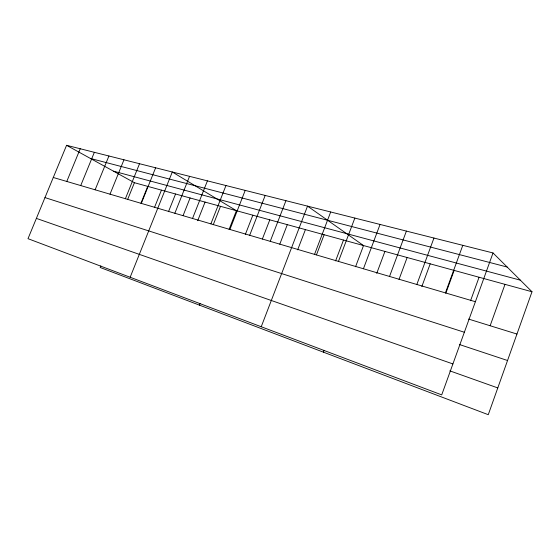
<?xml version="1.0" encoding="UTF-8"?>
<svg xmlns="http://www.w3.org/2000/svg" width="560" height="560" viewBox="0 0 560 560"><rect width="100%" height="100%" fill="white"/><g stroke="black" fill="none" stroke-linecap="round" stroke-linejoin="round"><path stroke-width="0.84" d="M493.024 252.959L441.714 394.891L28 238.679L66.577 145.306L493.024 252.959L532 291.76L488.264 414.694L100.17 267.484L100.821 265.881M490.14 325.745L504.994 284.354M470.554 300.748L479.073 277.242M445.424 292.894L462.791 245.329M445.872 293.097L454.153 270.41M421.841 286.538L430.199 263.837M416.836 284.48L433.951 238.049M389.536 276.444L406.399 231.091M399.014 279.433L407.141 257.516M376.733 273.385L384.93 251.426M323.442 352.17L324.044 350.574M355.551 266.77L363.531 245.553L307.531 206.129L261.233 326.746M363.433 268.765L380.058 224.441M335.601 260.89L343.49 240.058M338.457 261.415L354.844 218.078M314.538 254.373L330.687 211.981M316.463 254.87L324.128 234.745M297.661 249.851L305.41 229.614M279.776 244.202L287.308 224.651M262.346 239.071L269.794 219.849M270.228 241.339L285.943 200.683M245.294 234.563L252.84 215.194M249.683 235.291L265.181 195.44M229.908 229.467L245.203 190.4M199.437 305.137L200.06 303.562M229.089 229.411L236.411 210.693L172.291 171.99L130.158 277.249M210.875 223.867L225.967 185.542M213.248 224.742L220.493 206.325M183.127 215.495L190.085 197.981M192.528 218.47L207.424 180.859M197.708 220.689L205.058 202.09M168.49 211.694L175.553 193.998M174.846 213.262L189.546 176.344M154.455 207.564L161.441 190.127M140.959 203.21L147.735 186.368M141.302 203.392L155.631 167.783M125.384 198.709L139.531 163.723M127.708 199.311L134.414 182.714L66.577 145.306M110.005 194.18L123.97 159.789M95.123 189.805L108.92 155.995M80.724 185.563L94.353 152.313M66.787 181.461L80.241 148.75M90.489 158.487L507.171 267.043M113.498 171.178L520.359 280.175M134.414 182.714L532 291.76M53.284 177.485L475.391 301.714M468.545 319.06L516.957 334.047M44.975 197.589L464.352 332.255M459.347 344.498L507.542 360.507M36.379 218.393L452.9 363.93M449.82 370.853L497.791 387.926"/></g></svg>
